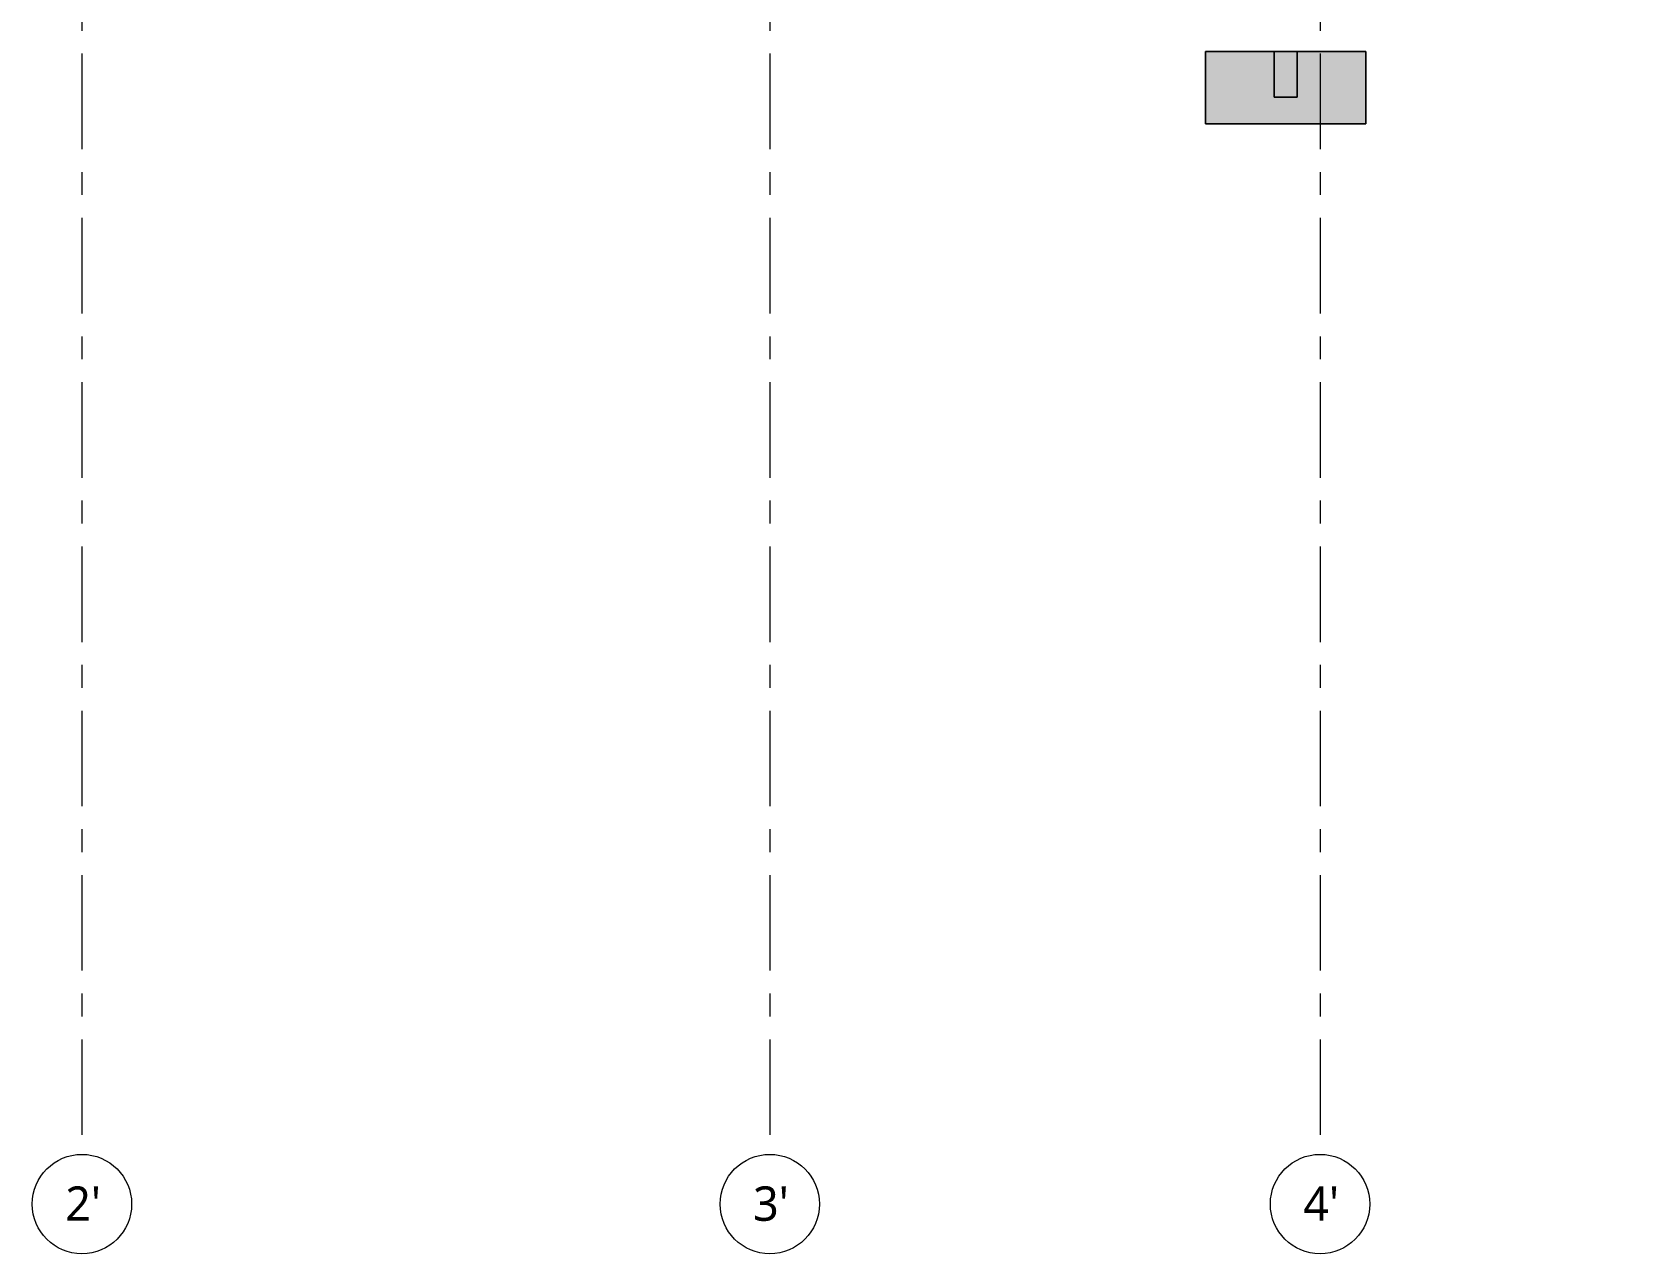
# Model space of a CAD drawing. Header units: millimetres. Extents: x -4000 to 187956, y -58990 to 162485.
# Drawn here: x 63380 to 84504, y -58990 to -43006 of the extents above; entities that cross this region are included whole.
import ezdxf

# ---------------------------------------------------------------- set-up
doc = ezdxf.new("R2010")
doc.units = ezdxf.units.MM
doc.linetypes.add('Grid Line 12_5mm', pattern=[2150, 1250, -300, 300, -300])
for name, color, linetype, lineweight in [('A-FLOR', 192, 'Continuous', 13), ('A-FLOR-PATT', 8, 'Continuous', 13), ('S-COLS', 52, 'Continuous', 9), ('S-GRID', 1, 'Continuous', 30), ('S-GRID-IDEN', 1, 'Continuous', 30)]:
    doc.layers.add(name, color=color, linetype=linetype, lineweight=lineweight)
doc.styles.add('Trebuchet MS_1', font='trebuc.ttf', dxfattribs={"height": 450})

# ---------------------------------------------------------------- blocks, each defined once
blk = doc.blocks.new('Grid - M_Grid Head - Circle-4774-0_000')
at = {"layer": 'S-GRID-IDEN', "color": 250, "lineweight": 9}
blk.add_circle((0, 0), 6.5, dxfattribs=at)
blk = doc.blocks.new('CMF2_NHAPHUTRO_S_rvt-1-0_000')
at = {"layer": 'A-FLOR-PATT', "lineweight": 9}
h = blk.add_hatch(dxfattribs=at)
h.set_pattern_fill('FP_1', color=250, style=0, pattern_type=2)
h.set_pattern_definition([(0, (0, 0), (812.8, 203.2), [33.528, -576.072, 33.528, -576.072, -3251.2]), (0, (0, 0), (812.8, 203.2), [-1219.2, 33.528, -1185.672, 33.528, -576.072, -1422.4]), (0, (0, 0), (812.8, 203.2), [-3048, 33.528, -372.872, 33.528, -982.472]), (120, (304.8, 101.6), (-582.37636, 602.30545), [33.528, -576.072, 33.528, -576.072, -3251.2]), (120, (304.8, 101.6), (-582.37636, 602.30545), [-1219.2, 33.528, -1185.672, 33.528, -576.072, -1422.4]), (120, (304.8, 101.6), (-582.37636, 602.30545), [-3048, 33.528, -372.872, 33.528, -982.472]), (240, (406.4, 508), (-230.42364, -805.50545), [33.528, -576.072, 33.528, -576.072, -3251.2]), (240, (406.4, 508), (-230.42364, -805.50545), [-1219.2, 33.528, -1185.672, 33.528, -576.072, -1422.4]), (240, (406.4, 508), (-230.42364, -805.50545), [-3048, 33.528, -372.872, 33.528, -982.472])])
h.paths.add_polyline_path([(175030, -44206), (175030, -43256), (172930, -43256), (172930, -44206)])
h.paths.add_polyline_path([(169630, -44206), (169630, -43256), (167530, -43256), (167530, -44206)])
h.paths.add_polyline_path([(151630, -44206), (151630, -43256), (149530, -43256), (149530, -44206)])
h.paths.add_polyline_path([(160630, -44206), (160630, -43256), (158530, -43256), (158530, -44206)])
h.paths.add_polyline_path([(142630, -44206), (142630, -43256), (140530, -43256), (140530, -44206)])
h.paths.add_polyline_path([(135430, -44206), (135430, -43256), (133330, -43256), (133330, -44206)])
h.paths.add_polyline_path([(126130, -44206), (128230, -44206), (128230, -43256), (126130, -43256)])
h.paths.add_polyline_path([(111555, -44206), (111555, -43256), (109455, -43256), (109455, -44206)])
h.paths.add_polyline_path([(121030, -44206), (121030, -43256), (118930, -43256), (118930, -44206)])
h.paths.add_polyline_path([(95530, -44206), (95530, -43256), (93430, -43256), (93430, -44206), (93524, -44206)])
h.paths.add_polyline_path([(102730, -44206), (102730, -43256), (100630, -43256), (100630, -44206)])
h.paths.add_polyline_path([(88330, -44206), (88330, -43256), (86230, -43256), (86230, -44206)])
h.paths.add_polyline_path([(80830, -44206), (80830, -43256), (78730, -43256), (78730, -44206)])
at = {"layer": 'S-COLS', "lineweight": 5, "transparency": 33554534}
blk.add_hatch(color=256, dxfattribs=at).paths.add_polyline_path([(79930, -43856), (79930, -43256), (79630, -43256), (79630, -43856)])
at = {"layer": 'A-FLOR', "color": 93, "lineweight": 15}
for p, q in [((78730, -44206), (78730, -43256)), ((78730, -43256), (79630, -43256)), ((79930, -43256), (80830, -43256)), ((80830, -43256), (80830, -44206)), ((80830, -44206), (78730, -44206))]:
    blk.add_line(p, q, dxfattribs=at)
at = {"layer": 'A-FLOR', "color": 94, "lineweight": 15}
for p, q in [((79630, -43256), (78730, -43256)), ((78730, -43256), (78730, -44206)), ((80830, -43256), (79930, -43256)), ((80830, -44206), (80830, -43256)), ((78730, -44206), (80830, -44206))]:
    blk.add_line(p, q, dxfattribs=at)
at = {"layer": 'A-FLOR', "color": 95, "lineweight": 15}
blk.add_line((79630, -43256), (79930, -43256), dxfattribs=at)
at = {"layer": 'A-FLOR', "color": 96, "lineweight": 15}
blk.add_line((79930, -43256), (79630, -43256), dxfattribs=at)
at = {"layer": 'S-COLS', "color": 250}
for p, q in [((79930, -43256), (79630, -43256)), ((79630, -43256), (79630, -43856)), ((79630, -43856), (79630, -43256)), ((79630, -43256), (79930, -43256)), ((79930, -43856), (79930, -43256)), ((79930, -43256), (79930, -43856)), ((79630, -43856), (79930, -43856)), ((79930, -43856), (79630, -43856))]:
    blk.add_line(p, q, dxfattribs=at)
at = {"layer": 'S-GRID', "linetype": 'Grid Line 12_5mm', "lineweight": 9}
for p, q in [((64030, -13185), (64030, -57690)), ((73030, -13185), (73030, -57690)), ((80230, -13185), (80230, -57690))]:
    blk.add_line(p, q, dxfattribs=at)
at = {"layer": 'S-GRID-IDEN', "lineweight": 9, "char_height": 450, "width": 521.1, "attachment_point": 1, "style": 'Trebuchet MS_1', "bg_fill": 3, "box_fill_scale": 1.25, "bg_fill_color": 256, "bg_fill_true_color": 13158600, "bg_fill_transparency": 0}
for s, insert in [("2'", (63812, -58109)), ("3'", (72812, -58109)), ("4'", (80012, -58109))]:
    blk.add_mtext(s, dxfattribs=dict(at, insert=insert))
at = {"layer": 'S-GRID-IDEN', "color": 10, "lineweight": 5, "xscale": 99.99999999999993, "yscale": 99.99999999999993, "zscale": 99.99999999999993, "rotation": 180}
for p in [(64030, -58340), (73030, -58340), (80230, -58340)]:
    blk.add_blockref('Grid - M_Grid Head - Circle-4774-0_000', p, dxfattribs=at)

msp = doc.modelspace()

# ---------------------------------------------------------------- block references
at = {"lineweight": 5}
msp.add_blockref('CMF2_NHAPHUTRO_S_rvt-1-0_000', (0, 0), dxfattribs=at)

doc.saveas('drawing.dxf')
